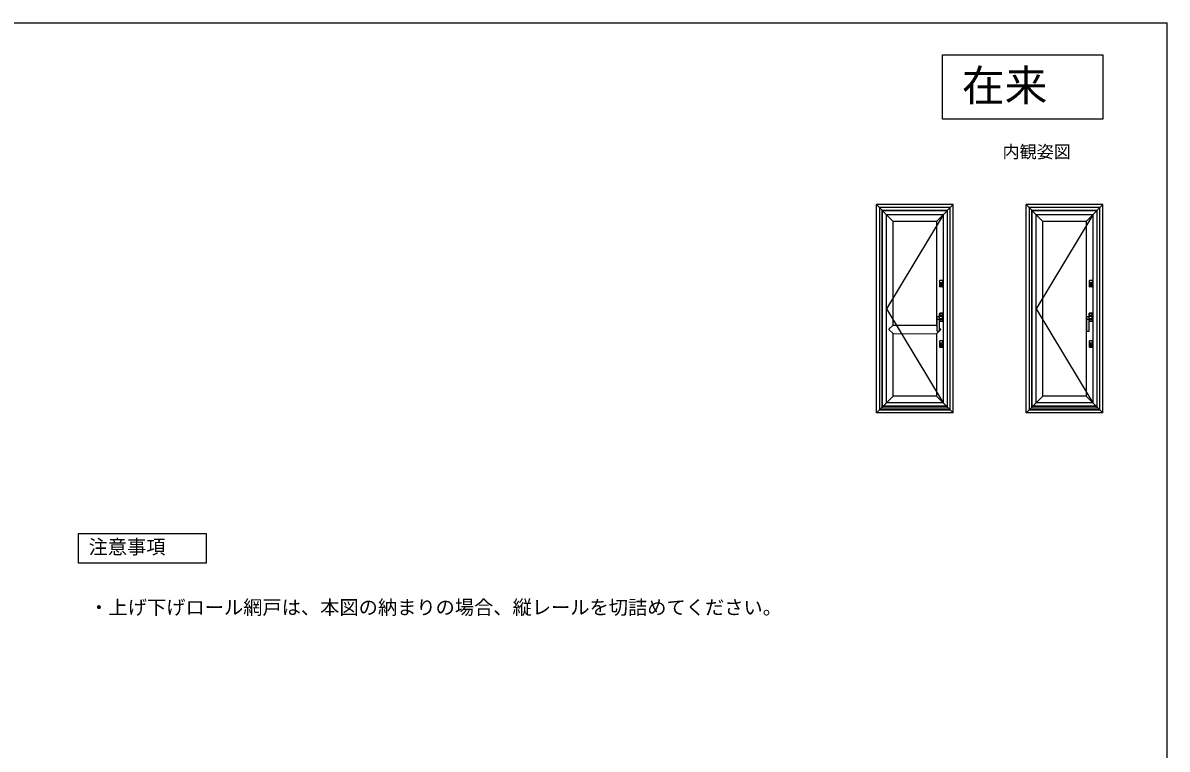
# Model space of a CAD drawing. Units: millimetres, scale not verified. Extents: x -525 to 525, y -783 to 779.
# Drawn here: x -10 to 525, y 408 to 747 of the extents above; entities that cross this region are included whole.
import ezdxf
from ezdxf.enums import TextEntityAlignment as Align

# ---------------------------------------------------------------- set-up
doc = ezdxf.new("R2010")
doc.units = ezdxf.units.MM
doc.header["$LTSCALE"] = 4
for name, color, linetype in [('0-1_USER1', 3, 'Continuous'), ('0-6_YKK_A1', 4, 'Continuous'), ('0-8_YKK_ZWAK', 7, 'Continuous')]:
    doc.layers.add(name, color=color, linetype=linetype)
doc.styles.add('ＭＳ ゴシック', font='')
doc.styles.get('ＭＳ ゴシック').set_extended_font_data('MS Gothic')

msp = doc.modelspace()

# ---------------------------------------------------------------- linework, layer by layer
at = {"layer": '0-1_USER1'}
for points in [[(420, 732.3), (495, 732.3), (495, 702.3), (420, 702.3)], [(15.825, 494.473), (15.825, 508.473), (75.497, 508.473), (75.497, 494.473)]]:
    msp.add_lwpolyline(points, close=True, dxfattribs=at)
at = {"layer": '0-6_YKK_A1'}
for p, q in [((425, 662.3), (389, 662.3)), ((389, 564.8), (389, 662.3)), ((391.775, 567.575), (391.775, 659.525)), ((422.225, 659.525), (391.775, 659.525)), ((422.1, 659.4), (391.9, 659.4)), ((391.9, 567.7), (391.9, 659.4)), ((422.1, 659.4), (422.1, 567.7)), ((422.225, 567.575), (422.225, 659.525)), ((425, 564.8), (425, 662.3)), ((495, 662.3), (459, 662.3)), ((459, 564.8), (459, 662.3)), ((461.775, 567.575), (461.775, 659.525)), ((492.225, 659.525), (461.775, 659.525)), ((492.1, 659.4), (461.9, 659.4)), ((461.9, 567.7), (461.9, 659.4)), ((492.1, 659.4), (492.1, 567.7)), ((492.225, 567.575), (492.225, 659.525)), ((495, 564.8), (495, 662.3)), ((396.9, 654.4), (393.8, 657.5)), ((420.2, 657.5), (393.8, 657.5)), ((393.8, 569.6), (393.8, 657.5)), ((417.1, 654.4), (396.9, 654.4)), ((396.9, 605.847), (396.9, 654.4)), ((417.1, 654.4), (420.2, 657.5)), ((417.1, 654.4), (417.1, 605.8)), ((420.2, 657.5), (420.2, 569.6)), ((466.9, 654.4), (463.8, 657.5)), ((490.2, 657.5), (463.8, 657.5)), ((463.8, 569.6), (463.8, 657.5)), ((487.1, 654.4), (466.9, 654.4)), ((466.9, 572.7), (466.9, 654.4)), ((487.1, 654.4), (490.2, 657.5)), ((487.1, 654.4), (487.1, 572.7)), ((490.2, 657.5), (490.2, 569.6)), ((418.748, 623.858), (418.748, 626.843)), ((418.848, 626.943), (419.783, 626.943)), ((419.883, 626.843), (419.883, 623.858)), ((488.748, 623.858), (488.748, 626.843)), ((488.848, 626.943), (489.783, 626.943)), ((489.883, 626.843), (489.883, 623.858)), ((418.748, 625.9), (419.883, 625.9)), ((418.748, 624.8), (418.94, 624.8)), ((419.783, 623.758), (418.848, 623.758)), ((418.94, 624.075), (418.94, 625.325)), ((418.94, 624), (418.94, 625.325)), ((419.015, 625.4), (419.24, 625.4)), ((419.24, 623.925), (419.015, 623.925)), ((419.315, 625.325), (419.315, 624)), ((419.315, 625.313), (419.315, 624.075)), ((419.315, 624.8), (419.883, 624.8)), ((488.748, 625.9), (489.883, 625.9)), ((488.748, 624.8), (488.94, 624.8)), ((489.783, 623.758), (488.848, 623.758)), ((488.94, 624.075), (488.94, 625.325)), ((488.94, 624), (488.94, 625.325)), ((489.015, 625.4), (489.24, 625.4)), ((489.24, 623.925), (489.015, 623.925)), ((489.315, 625.325), (489.315, 624)), ((489.315, 625.313), (489.315, 624.075)), ((489.315, 624.8), (489.883, 624.8)), ((418.477, 611.15), (418.412, 610.95)), ((418.542, 610.95), (418.412, 610.95)), ((418.542, 610.45), (418.412, 610.45)), ((418.59, 611.175), (418.475, 611.175)), ((418.59, 610.225), (418.475, 610.225)), ((418.542, 610.95), (418.477, 611.15)), ((418.615, 610.051), (418.615, 611.45)), ((418.615, 611.15), (418.615, 610.25)), ((418.615, 611.05), (418.615, 611.05)), ((418.615, 610.85), (418.615, 610.85)), ((420.015, 610.475), (418.615, 610.475)), ((418.635, 611.455), (418.635, 610.5)), ((418.635, 610.5), (419.995, 610.5)), ((418.66, 610.475), (418.66, 610.5)), ((418.66, 610.475), (419.97, 610.475)), ((419.92, 611.53), (418.71, 611.53)), ((418.715, 611.55), (419.915, 611.55)), ((419.97, 610.475), (419.97, 610.5)), ((419.995, 610.5), (419.995, 611.455)), ((420.015, 611.45), (420.015, 607.65)), ((488.477, 611.15), (488.412, 610.95)), ((488.542, 610.95), (488.412, 610.95)), ((488.542, 610.45), (488.412, 610.45)), ((488.59, 611.175), (488.475, 611.175)), ((488.59, 610.225), (488.475, 610.225)), ((488.542, 610.95), (488.477, 611.15)), ((488.615, 610.051), (488.615, 611.45)), ((488.615, 611.15), (488.615, 610.25)), ((488.615, 611.05), (488.615, 611.05)), ((488.615, 610.85), (488.615, 610.85)), ((490.015, 610.475), (488.615, 610.475)), ((488.635, 611.455), (488.635, 610.5)), ((488.635, 610.5), (489.995, 610.5)), ((488.66, 610.475), (488.66, 610.5)), ((488.66, 610.475), (489.97, 610.475)), ((489.92, 611.53), (488.71, 611.53)), ((488.715, 611.55), (489.915, 611.55)), ((489.97, 610.475), (489.97, 610.5)), ((489.995, 610.5), (489.995, 611.455)), ((490.015, 611.45), (490.015, 607.65)), ((394.9, 603.948), (396.8, 605.848)), ((396.8, 605.848), (417.2, 605.8)), ((417.515, 605.485), (417.2, 605.8)), ((417.515, 603.125), (417.515, 609.849)), ((417.581, 609.924), (418.808, 610.075)), ((417.59, 609.924), (418.44, 609.924)), ((419.737, 609.975), (418.515, 609.942)), ((418.515, 603.125), (418.515, 609.849)), ((418.814, 609.012), (418.546, 609.018)), ((418.615, 607.65), (418.615, 609.016)), ((418.615, 608.625), (420.015, 608.625)), ((418.635, 607.645), (418.635, 608.6)), ((418.635, 608.6), (419.995, 608.6)), ((418.66, 608.625), (418.66, 608.6)), ((418.66, 608.625), (419.97, 608.625)), ((418.667, 609.077), (419.738, 609.062)), ((419.92, 607.57), (418.71, 607.57)), ((419.915, 607.55), (418.715, 607.55)), ((418.84, 610.1), (419.79, 610.1)), ((418.84, 609), (419.79, 609)), ((419.815, 609.9), (419.815, 609.137)), ((419.865, 610.025), (419.865, 609.075)), ((419.97, 608.625), (419.97, 608.6)), ((419.995, 608.6), (419.995, 607.645)), ((487.515, 603.125), (487.515, 609.849)), ((487.581, 609.924), (488.808, 610.075)), ((487.59, 609.924), (488.44, 609.924)), ((489.737, 609.975), (488.515, 609.942)), ((488.515, 603.125), (488.515, 609.849)), ((488.814, 609.012), (488.546, 609.018)), ((488.615, 607.65), (488.615, 609.016)), ((488.615, 608.625), (490.015, 608.625)), ((488.635, 607.645), (488.635, 608.6)), ((488.635, 608.6), (489.995, 608.6)), ((488.66, 608.625), (488.66, 608.6)), ((488.66, 608.625), (489.97, 608.625)), ((488.667, 609.077), (489.738, 609.062)), ((489.92, 607.57), (488.71, 607.57)), ((489.915, 607.55), (488.715, 607.55)), ((488.84, 610.1), (489.79, 610.1)), ((488.84, 609), (489.79, 609)), ((489.815, 609.9), (489.815, 609.137)), ((489.865, 610.025), (489.865, 609.075)), ((489.97, 608.625), (489.97, 608.6)), ((489.995, 608.6), (489.995, 607.645)), ((394.9, 603.948), (394.85, 603.898)), ((394.9, 603.848), (394.85, 603.898)), ((394.9, 603.848), (396.8, 601.948)), ((396.8, 601.948), (417.2, 601.9)), ((396.9, 572.7), (396.9, 601.947)), ((417.1, 601.9), (417.1, 572.7)), ((418.35, 603.05), (417.2, 601.9)), ((417.59, 603.05), (418.44, 603.05)), ((419.1, 603.9), (418.515, 604.485)), ((419.1, 603.8), (418.515, 603.216)), ((419.1, 603.9), (419.15, 603.85)), ((419.1, 603.8), (419.15, 603.85)), ((487.59, 603.05), (488.44, 603.05)), ((418.748, 595.558), (418.748, 598.543)), ((418.748, 597.6), (419.883, 597.6)), ((418.748, 596.5), (418.94, 596.5)), ((418.848, 598.643), (419.783, 598.643)), ((419.783, 595.458), (418.848, 595.458)), ((418.94, 595.775), (418.94, 597.025)), ((418.94, 595.7), (418.94, 597.025)), ((419.015, 597.1), (419.24, 597.1)), ((419.24, 595.625), (419.015, 595.625)), ((419.315, 597.025), (419.315, 595.7)), ((419.315, 597.013), (419.315, 595.775)), ((419.315, 596.5), (419.883, 596.5)), ((419.883, 598.543), (419.883, 595.558)), ((488.748, 595.558), (488.748, 598.543)), ((488.748, 597.6), (489.883, 597.6)), ((488.748, 596.5), (488.94, 596.5)), ((488.848, 598.643), (489.783, 598.643)), ((489.783, 595.458), (488.848, 595.458)), ((488.94, 595.775), (488.94, 597.025)), ((488.94, 595.7), (488.94, 597.025)), ((489.015, 597.1), (489.24, 597.1)), ((489.24, 595.625), (489.015, 595.625)), ((489.315, 597.025), (489.315, 595.7)), ((489.315, 597.013), (489.315, 595.775)), ((489.315, 596.5), (489.883, 596.5)), ((489.883, 598.543), (489.883, 595.558)), ((417.1, 572.7), (396.9, 572.7)), ((417.1, 572.7), (420.2, 569.6)), ((487.1, 572.7), (466.9, 572.7)), ((487.1, 572.7), (490.2, 569.6)), ((392.225, 568.025), (421.775, 568.025)), ((392.35, 568.15), (421.65, 568.15)), ((420.2, 569.6), (393.8, 569.6)), ((423.6, 566.2), (420.2, 569.6)), ((462.225, 568.025), (491.775, 568.025)), ((462.35, 568.15), (491.65, 568.15)), ((490.2, 569.6), (463.8, 569.6)), ((493.6, 566.2), (490.2, 569.6)), ((425, 564.8), (389, 564.8)), ((389.01, 564.8), (390.4, 566.2)), ((390.4, 566.2), (423.6, 566.2)), ((390.6, 566.4), (423.4, 566.4)), ((391.35, 567.15), (422.65, 567.15)), ((423.6, 566.2), (425, 564.8)), ((495, 564.8), (459, 564.8)), ((459.01, 564.8), (460.4, 566.2)), ((460.4, 566.2), (493.6, 566.2)), ((460.6, 566.4), (493.4, 566.4)), ((461.35, 567.15), (492.65, 567.15)), ((493.6, 566.2), (495, 564.8))]:
    msp.add_line(p, q, dxfattribs=at)
for points in [[(393.8, 657.5), (390.4, 660.9), (389, 662.3)], [(423.6, 566.2), (423.6, 660.9), (390.4, 660.9), (390.4, 566.2)], [(420.2, 657.5), (423.6, 660.9), (425, 662.3)], [(463.8, 657.5), (460.4, 660.9), (459, 662.3)], [(493.6, 566.2), (493.6, 660.9), (460.4, 660.9), (460.4, 566.2)], [(490.2, 657.5), (493.6, 660.9), (495, 662.3)], [(420.2, 657.5), (393.8, 613.55), (420.2, 569.6)], [(490.2, 657.5), (463.8, 613.55), (490.2, 569.6)], [(418.542, 610.45), (418.477, 610.25), (418.412, 610.45)], [(488.542, 610.45), (488.477, 610.25), (488.412, 610.45)], [(390.4, 566.2), (393.8, 569.6), (396.9, 572.7)], [(460.4, 566.2), (463.8, 569.6), (466.9, 572.7)]]:
    msp.add_lwpolyline(points, dxfattribs=at)
for centre, radius, start, end in [((418.848, 626.843), 0.1, 90, 180), ((419.783, 626.843), 0.1, 0, 90), ((488.848, 626.843), 0.1, 90, 180), ((489.783, 626.843), 0.1, 0, 90), ((418.848, 623.858), 0.1, 180, 270), ((419.015, 625.325), 0.075, 90, 180), ((419.015, 624), 0.075, 180, 270), ((419.24, 625.325), 0.075, 0, 90), ((419.24, 624), 0.075, 270, 0), ((419.783, 623.858), 0.1, 270, 0), ((488.848, 623.858), 0.1, 180, 270), ((489.015, 625.325), 0.075, 90, 180), ((489.015, 624), 0.075, 180, 270), ((489.24, 625.325), 0.075, 0, 90), ((489.24, 624), 0.075, 270, 0), ((489.783, 623.858), 0.1, 270, 0), ((419.668, 610.7), 1.3, 159.33268, 200.66732), ((418.475, 611.15), 0.025, 90, 159.33268), ((418.475, 610.25), 0.025, 200.66732, 270), ((418.59, 611.15), 0.025, 0, 90), ((418.59, 610.25), 0.025, 270, 0), ((418.715, 611.45), 0.1, 90, 180), ((418.71, 611.455), 0.075, 90, 180), ((419.915, 611.45), 0.1, 0, 90), ((419.92, 611.455), 0.075, 0, 90), ((489.668, 610.7), 1.3, 159.33268, 200.66732), ((488.475, 611.15), 0.025, 90, 159.33268), ((488.475, 610.25), 0.025, 200.66732, 270), ((488.59, 611.15), 0.025, 0, 90), ((488.59, 610.25), 0.025, 270, 0), ((488.715, 611.45), 0.1, 90, 180), ((488.71, 611.455), 0.075, 90, 180), ((489.915, 611.45), 0.1, 0, 90), ((489.92, 611.455), 0.075, 0, 90), ((417.59, 609.849), 0.075, 90, 180), ((418.015, 604.6), 4, 82.81924, 97.18076), ((418.44, 609.849), 0.075, 0, 90), ((418.665, 608.927), 0.15, 89.22911, 180), ((418.715, 607.65), 0.1, 180, 270), ((418.71, 607.645), 0.075, 180, 270), ((418.84, 610.025), 0.075, 90, 141.56804), ((418.84, 609.075), 0.075, 236.36958, 270), ((419.74, 609.9), 0.075, 0, 91.54908), ((419.74, 609.137), 0.075, 269.22911, 0), ((419.79, 610.025), 0.075, 0, 90), ((419.79, 609.075), 0.075, 270, 0), ((419.915, 607.65), 0.1, 270, 0), ((419.92, 607.645), 0.075, 270, 0), ((487.59, 609.849), 0.075, 90, 180), ((488.015, 604.6), 4, 82.81924, 97.18076), ((488.44, 609.849), 0.075, 0, 90), ((488.665, 608.927), 0.15, 89.22911, 180), ((488.715, 607.65), 0.1, 180, 270), ((488.71, 607.645), 0.075, 180, 270), ((488.84, 610.025), 0.075, 90, 141.56804), ((488.84, 609.075), 0.075, 236.36958, 270), ((489.74, 609.9), 0.075, 0, 91.54908), ((489.74, 609.137), 0.075, 269.22911, 0), ((489.79, 610.025), 0.075, 0, 90), ((489.79, 609.075), 0.075, 270, 0), ((489.915, 607.65), 0.1, 270, 0), ((489.92, 607.645), 0.075, 270, 0), ((417.59, 603.125), 0.075, 180, 270), ((418.44, 603.125), 0.075, 270, 0), ((487.59, 603.125), 0.075, 180, 270), ((488.44, 603.125), 0.075, 270, 0), ((418.848, 598.543), 0.1, 90, 180), ((418.848, 595.558), 0.1, 180, 270), ((419.015, 597.025), 0.075, 90, 180), ((419.015, 595.7), 0.075, 180, 270), ((419.24, 597.025), 0.075, 0, 90), ((419.24, 595.7), 0.075, 270, 0), ((419.783, 598.543), 0.1, 0, 90), ((419.783, 595.558), 0.1, 270, 0), ((488.848, 598.543), 0.1, 90, 180), ((488.848, 595.558), 0.1, 180, 270), ((489.015, 597.025), 0.075, 90, 180), ((489.015, 595.7), 0.075, 180, 270), ((489.24, 597.025), 0.075, 0, 90), ((489.24, 595.7), 0.075, 270, 0), ((489.783, 598.543), 0.1, 0, 90), ((489.783, 595.558), 0.1, 270, 0)]:
    msp.add_arc(centre, radius, start, end, dxfattribs=at)
at = {"layer": '0-8_YKK_ZWAK'}
msp.add_line((-525, 747.3), (525, 747.3), dxfattribs=at)
msp.add_lwpolyline([(-525, -782.7), (525, -782.7), (525, 747.3)], dxfattribs=at)

# ---------------------------------------------------------------- texts
at = {"layer": '0-1_USER1', "style": 'ＭＳ ゴシック'}
for s, height, p in [('在来', 14.66, (429, 706.3)), ('内観姿図', 5.865, (448, 682.3)), ('注意事項', 6.598, (20.527, 496.85)), ('・上げ下げロール網戸は、本図の納まりの場合、縦レールを切詰めてください。', 6.598, (20.852, 468.578))]:
    msp.add_text(s, height=height, dxfattribs=at).set_placement(p, align=Align.BOTTOM_LEFT)

doc.saveas('drawing.dxf')
